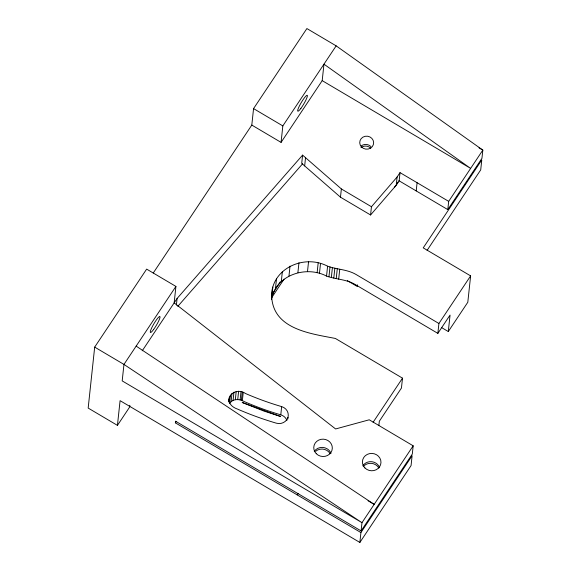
<?xml version="1.0" encoding="UTF-8"?>
<svg xmlns="http://www.w3.org/2000/svg" width="571" height="571" viewBox="0 0 571 571"><rect width="100%" height="100%" fill="white"/><g stroke="black" fill="none" stroke-linecap="round" stroke-linejoin="round"><path stroke-width="0.86" d="M398.908 180.693L447.8 209.607L448.685 201.363L400.021 172.628L399.15 180.857L396.224 185.247L370.572 214.974L340.48 197.188L301.716 163.349L302.594 155.112L341.365 188.944L371.45 206.738L370.572 214.974M117.44 425.381L120.081 400.664L359.866 542.45L360.922 532.565L175.361 422.847L175.54 421.198L361.093 530.916L412.298 454.052L413.176 445.815L369.237 419.792L335.612 428.957L174.155 302.894L175.918 286.421L146.647 269.112L94.686 347.111L88.17 408.072L117.44 425.381L129.638 407.073L129.824 405.31M176.389 305.071L177.096 298.476L302.594 155.112M153.256 273.009L251.804 125.078L253.56 108.604L306.884 28.55L336.155 45.858L482.83 150.102L481.945 158.338L447.8 209.607M228.8 401.991C227.672 392.755 238.678 388.423 245.444 393.483A296.035 276.557 6.1 0 0 281.66 406.609A9.293 8.679 6.1 0 1 288.276 415.274L287.82 419.043M229.007 401.406L229.449 397.288M230.441 395.232L229.563 403.469C232.954 398.344 239.87 398.886 244.566 401.727A296.035 276.557 6.1 0 0 280.782 414.846A9.293 8.679 6.1 0 1 286.928 420.52M231.091 401.734L231.976 393.498M233.061 400.435L233.939 392.198M235.323 399.664L236.208 391.421M237.736 399.464L238.614 391.228M240.127 399.857L241.012 391.62M241.369 400.314L242.247 392.077M242.34 400.821L243.217 392.584M251.804 125.078L281.068 142.386L282.831 125.913L336.155 45.858M271.475 297.691C270.54 268.841 303.879 253.652 327.597 266.193C336.947 269.541 347.261 269.362 355.983 274.451L438.913 323.493L437.857 333.378L354.926 284.337C346.204 279.248 335.891 279.426 326.541 276.079C306.042 265.258 275.75 275.015 271.475 299.397M271.803 296.941L272.859 287.056M275.458 288.598L276.514 278.712M281.31 281.446L282.367 271.56M288.969 275.986L290.025 266.1M304.664 165.925L305.542 157.682M280.782 414.846L281.66 406.609M297.905 272.588L298.961 262.703M322.201 80.639L323.964 64.166L470.632 168.409L322.201 80.639L281.068 142.386M307.505 271.482L308.561 261.597M317.119 272.738L318.175 262.853M319.432 273.695L320.488 263.809M326.541 276.079L327.597 266.193M328.946 276.792L330.002 266.907M331.358 277.456L332.415 267.571M340.48 197.188L341.365 188.944M333.785 278.077L334.842 268.192M336.226 278.648L337.283 268.763M338.682 279.183L339.738 269.298M357.46 284.843L357.282 286.492L347.311 280.589M396.224 185.247L397.102 177.01L400.021 172.628M361.093 530.916L361.978 522.679L413.176 445.815M378.858 425.588L379.322 421.255L401.449 388.037L402.505 378.152L335.37 338.453C310.267 333.535 272.902 329.181 271.646 296.042M416.209 190.921L417.087 182.684M441.419 327.476L448.292 331.544L450.055 315.071L437.857 333.378M427.101 250.369L480.718 169.873L481.774 159.987L423.232 247.871L470.625 275.886L467.806 302.252L448.292 331.544M272.674 293.708L280.347 281.739M175.918 286.421L123.957 364.419L122.194 380.893L361.978 522.679L123.957 364.419L94.686 347.111M142.243 350.794L177.096 298.476M175.361 422.847L176.339 421.377M271.746 297.584L284.03 279.148M394.675 187.038L395.617 185.625M396.552 184.219L397.966 182.099M448.685 201.363L482.83 150.102L479.005 147.839M297.213 494.893L298.183 493.437M373.084 422.319L402.505 378.152M438.913 323.493L470.625 275.886M360.922 532.565L412.119 455.701L411.063 465.586L359.866 542.45M371.45 206.738L397.102 177.01M177.795 306.356L302.559 163.827M287.991 417.401L287.884 417.508A9.293 8.679 6.1 0 1 276.328 423.175A314.614 293.915 6.1 0 1 237.714 409.171C233.418 407.73 228.843 404.625 229.064 399.522M253.56 108.604L282.831 125.913M368.045 500.746L374.169 504.371L136.155 346.112M362.913 465.665A9.293 8.679 6.1 0 1 371.899 461.725A9.293 8.679 6.1 0 1 379.629 467.728M314.264 451.397A9.293 8.679 6.1 0 1 324.828 447.785L327.04 448.742A9.293 8.679 6.1 0 1 330.973 453.46M363.192 466.693A9.293 8.679 6.1 0 1 378.809 467.977M315.62 451.311A9.293 8.679 6.1 0 1 330.159 453.709M361.108 146.04A6.966 6.509 6.1 0 1 370.943 146.583M360.929 147.689A6.966 6.509 6.1 0 1 370.765 148.232M280.604 416.495L263.923 411.077L242.161 402.469L280.604 416.495M364.94 467.963A9.293 8.679 6.1 0 0 380.586 464.715A9.293 8.679 6.1 0 0 369.558 453.617A9.293 8.679 6.1 0 0 364.94 467.963M316.284 453.695A9.293 8.679 6.1 0 0 331.929 450.448A9.293 8.679 6.1 0 0 320.902 439.349A9.293 8.679 6.1 0 0 316.284 453.695M300.91 108.354A9.293 1.456 -59.4 0 0 307.319 95.35A9.293 1.456 -59.4 0 0 299.318 106.127A9.293 1.456 -59.4 0 0 300.91 108.354M153.549 329.581A9.293 1.456 -59.4 0 0 159.959 316.577A9.293 1.456 -59.4 0 0 151.95 327.354A9.293 1.456 -59.4 0 0 153.549 329.581M361.543 146.997A6.966 6.509 6.1 0 0 373.32 144.727A6.966 6.509 6.1 0 0 365.183 136.291A6.966 6.509 6.1 0 0 361.543 146.997"/></g></svg>
